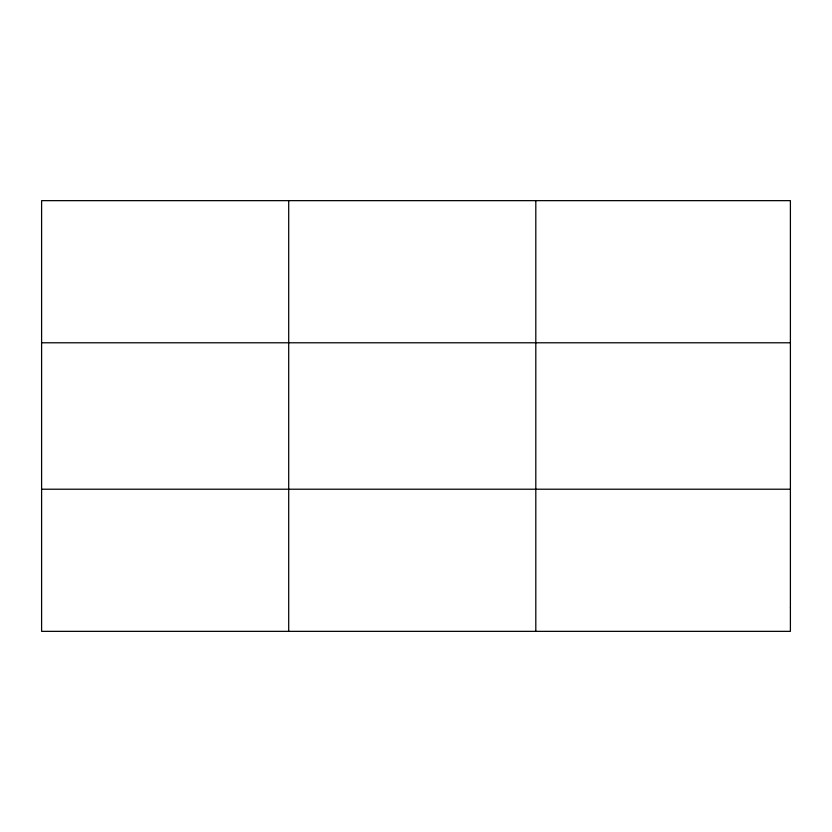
<?xml version="1.0" encoding="UTF-8"?>
<svg xmlns="http://www.w3.org/2000/svg" width="832" height="832" viewBox="0 0 832 832"><rect width="100%" height="100%" fill="white"/><g stroke="black" fill="none" stroke-linecap="round" stroke-linejoin="round"><path stroke-width="1.25" d="M288.704 200.647L288.704 631.353M535.808 200.647L535.808 631.353M41.6 342.784L790.4 342.784M41.6 489.216L790.4 489.216M790.4 607.662L790.4 631.353L41.6 631.353L41.6 200.647L790.4 200.647L790.4 607.662"/></g></svg>
